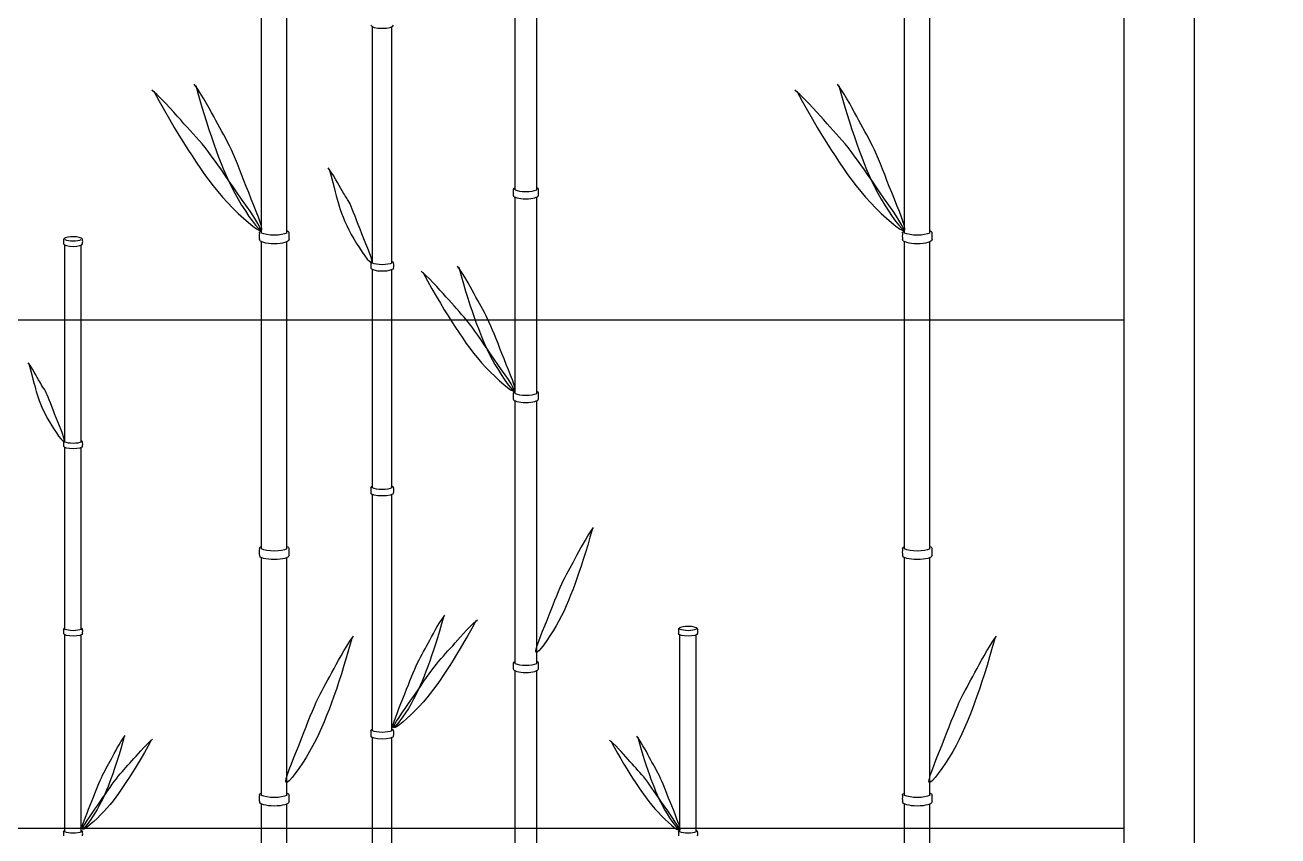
# Model space of a CAD drawing. Header units: inches. Extents: x 49 to 16292, y 24 to 11439.
# Drawn here: x 10875 to 13187, y 4561 to 6058 of the extents above; entities that cross this region are included whole.
import ezdxf

# ---------------------------------------------------------------- set-up
doc = ezdxf.new("R2010")
doc.units = ezdxf.units.IN
doc.header["$MEASUREMENT"] = 0
doc.layers.add('ele', color=7, linetype='Continuous')
doc.layers.add('HA', color=8, linetype='Continuous')

# ---------------------------------------------------------------- blocks, each defined once
blk = doc.blocks.new('3DLF-PT')
at = {"color": 94, "extrusion": (1, 0, 0)}
for p, q in [((0, 0), (-13, 40.1, -21.1)), ((0, 0), (13, 40.1, 21.1)), ((0, 0), (-34.1, 24.8, 21.1)), ((0, 0), (34.1, 24.8, -21.1)), ((0, 0), (-34.1, -24.8, 21.1)), ((0, 0), (-13, -40.1, -21.1)), ((0, 0, 47.1), (0, 0)), ((0, 0), (34.1, -24.8, -21.1)), ((0, 0), (13, -40.1, 21.1)), ((0, 0), (0, 0, -47.1))]:
    blk.add_line(p, q, dxfattribs=at)
at = {"color": 94, "extrusion": (-0.258819, -0.965926, -1.7751e-16)}
for p, q in [((-42.1, 0, -21.1), (0, 0)), ((0, 0), (42.2, 0, 21.1))]:
    blk.add_line(p, q, dxfattribs=at)
blk = doc.blocks.new('3DLFS-PT')
at = {"xscale": 0.027777777777778, "yscale": 0.027777777777778, "zscale": 0.027777777777778}
blk.add_blockref('3DLF-PT', (0, 0), dxfattribs=at)
at = {"extrusion": (-0.594526, -0.148632, 0.79022), "xscale": 0.0208333333333335, "yscale": 0.0208333333333335, "zscale": 0.0208333333333335, "rotation": 200.2679952148927}
blk.add_blockref('3DLF-PT', (0, 0), dxfattribs=at)
blk = doc.blocks.new('3DLFS2-PT')
at = {"color": 33, "extrusion": (0, 1, -1.83772e-16)}
for p, q in [((9.37, 2.29, -0.15), (14.26, 10.54, -1.56)), ((0.08, -0.18, -0.06), (5.24, 7.08, -9.24)), ((0.06, -0.33, -0.04), (4.42, 3.68, -1.12)), ((9.36, 2.3, -0.17), (18.25, 3.65, -6.35)), ((0.08, -0.43, -0.06), (9.36, 2.29, -0.15)), ((0.09, -0.3, -0.08), (7.3, -3.52, -6))]:
    blk.add_line(p, q, dxfattribs=at)
at = {"color": 33, "extrusion": (0.681508, 0.548053, -0.484958)}
for p, q in [((9.26, 2.32, -0.01), (13.68, 4.79, 5.81)), ((0.01, -0.2, 0.09), (7.15, -6.17, 5.16))]:
    blk.add_line(p, q, dxfattribs=at)
at = {"color": 33, "extrusion": (0.818019, 0.551114, 0.164675)}
blk.add_line((9.27, 2.37, -0.17), (19.81, -1.38, 1.33), dxfattribs=at)
at = {"color": 33, "extrusion": (0.653029, 0.598009, -0.464692)}
blk.add_line((0.08, -0.31, 0.06), (1.81, -0.85, 8.45), dxfattribs=at)
at = {"extrusion": (0, 1, -1.83772e-16), "rotation": 215.4354665331747}
for p, xscale, yscale, zscale in [((-14.26, -1.56, 10.79), 3, 3, 3), ((-5.24, -9.24, 7.33), 4, 4, 4), ((-4.42, -1.12, 3.93), 3, 3, 3), ((-13.76, 5.75, 4.86), 3, 3, 3), ((-18.25, -6.35, 3.9), 4, 4, 4), ((-7.3, -6, -3.27), 5, 5, 5), ((-7.3, 5.06, -6.05), 3.5, 3.5, 3.5)]:
    blk.add_blockref('3DLFS-PT', p, dxfattribs=dict(at, xscale=xscale, yscale=yscale, zscale=zscale))
at = {"extrusion": (0.653029, 0.598009, -0.464692), "xscale": 6, "yscale": 6, "zscale": 6, "rotation": 203.0517037809016}
blk.add_blockref('3DLFS-PT', (-1.84, 7.83, -3.25), dxfattribs=at)
at = {"extrusion": (0.818019, 0.551114, 0.164675), "xscale": 3.5, "yscale": 3.5, "zscale": 3.5, "rotation": 173.6692506792642}
blk.add_blockref('3DLFS-PT', (-12.21, -1.27, 16.1), dxfattribs=at)
blk = doc.blocks.new('3DBR-PT')
at = {"color": 33}
for p, q in [((21.75, -0.04, 7.1), (43.53, 24.69, 19.68)), ((0, 0, -0.5), (55.26, -0.09, 18.82)), ((21.75, -0.04, 7.1), (43.53, -24.76, 19.68))]:
    blk.add_line(p, q, dxfattribs=at)
at = {"rotation": 27.21965119293506}
blk.add_blockref('3DLFS2-PT', (43.53, 24.69, 19.68), dxfattribs=at)
blk.add_blockref('3DLFS2-PT', (55.26, -0.09, 18.82))
at = {"xscale": 1.2, "yscale": 1.2, "zscale": 1.2, "rotation": 279.3470071583325}
blk.add_blockref('3DLFS2-PT', (43.53, -24.76, 19.68), dxfattribs=at)

msp = doc.modelspace()

# ---------------------------------------------------------------- hatches: boundary and pattern name
at = {"layer": 'ele'}
h = msp.add_hatch(dxfattribs=at)
h.set_pattern_fill('LINE', color=1, scale=2500, angle=90, style=0)
h.set_pattern_definition([(90, (-494779.54, -3319.25), (-312.5, 2e-14), [])])
h.paths.add_polyline_path([(14502.7, 7705.9), (12902.7, 7705.9), (12902.7, 3635.9), (13002.7, 3635.9), (13002.7, 3355.9), (14282.7, 3355.9), (14282.7, 3805.9), (14502.7, 3805.9), (14502.7, 4645.9)])

# ---------------------------------------------------------------- linework, layer by layer
at = {"color": 33}
for p, q in [((11779.2, 5753.4), (11779.2, 6234.7)), ((11819.2, 5753.4), (11819.2, 6234.7)), ((11311.4, 5673.4), (11311.4, 6196.9)), ((11358.2, 5673.4), (11358.2, 6196.9)), ((12498.3, 5673.4), (12498.3, 6196.9)), ((12545.1, 5673.4), (12545.1, 6196.9)), ((11516.1, 5618.1), (11516.1, 6054.4)), ((11552.1, 5618.1), (11552.1, 6054.4)), ((11779.2, 5377.4), (11779.2, 5739.9)), ((11819.2, 5377.4), (11819.2, 5739.9)), ((10948.5, 5287.7), (10948.5, 5651.3)), ((10978.5, 5287.7), (10978.5, 5651.3)), ((11311.4, 5090.4), (11311.4, 5657.6)), ((11358.2, 5090.4), (11358.2, 5657.6)), ((12498.3, 5090.4), (12498.3, 5657.6)), ((12545.1, 5090.4), (12545.1, 5657.6)), ((11516.1, 5203.2), (11516.1, 5605.9)), ((11552.1, 5203.2), (11552.1, 5605.9)), ((11779.2, 4879.1), (11779.2, 5363.9)), ((11819.2, 4879.1), (11819.2, 5363.9)), ((10948.5, 4942), (10948.5, 5277.6)), ((10978.5, 4942), (10978.5, 5277.6)), ((11516.1, 4754.7), (11516.1, 5191.1)), ((11552.1, 4754.7), (11552.1, 5191.1)), ((11311.4, 4635.5), (11311.4, 5074.6)), ((11358.2, 4635.5), (11358.2, 5074.6)), ((12498.3, 4635.5), (12498.3, 5074.6)), ((12545.1, 4635.5), (12545.1, 5074.6)), ((10948.5, 4568.3), (10948.5, 4931.9)), ((10978.5, 4568.3), (10978.5, 4931.9)), ((12083.6, 4568.3), (12083.6, 4931.9)), ((12113.6, 4568.3), (12113.6, 4931.9)), ((11779.2, 4490.3), (11779.2, 4865.5)), ((11819.2, 4490.3), (11819.2, 4865.5)), ((11516.1, 4404.8), (11516.1, 4742.6)), ((11552.1, 4404.8), (11552.1, 4742.6)), ((11311.4, 4218.7), (11311.4, 4619.7)), ((11358.2, 4218.7), (11358.2, 4619.7)), ((12498.3, 4218.7), (12498.3, 4619.7)), ((12545.1, 4218.7), (12545.1, 4619.7))]:
    msp.add_line(p, q, dxfattribs=at)
for centre, radius, start, end in [((11826.1, 5748.6), 50.5, 173.9853, 186.0147), ((11772.3, 5748.6), 50.5, 353.9853, 6.0147), ((11366.2, 5667.8), 59.1, 173.9853, 186.0147), ((11303.3, 5667.8), 59.1, 353.9853, 6.0147), ((12553.2, 5667.8), 59.1, 173.9853, 186.0147), ((12490.3, 5667.8), 59.1, 353.9853, 6.0147), ((10983.7, 5657.9), 37.9, 173.9853, 186.0147), ((10943.3, 5657.9), 37.9, 353.9853, 6.0147), ((11558.3, 5613.8), 45.5, 173.9853, 186.0147), ((11509.9, 5613.8), 45.5, 353.9853, 6.0147), ((11826.1, 5372.6), 50.5, 173.9853, 186.0147), ((11772.3, 5372.6), 50.5, 353.9853, 6.0147), ((10983.7, 5284.1), 37.9, 173.9853, 186.0147), ((10943.3, 5284.1), 37.9, 353.9853, 6.0147), ((11558.3, 5198.9), 45.5, 173.9853, 186.0147), ((11509.9, 5198.9), 45.5, 353.9853, 6.0147), ((11366.2, 5084.8), 59.1, 173.9853, 186.0147), ((11303.3, 5084.8), 59.1, 353.9853, 6.0147), ((12553.2, 5084.8), 59.1, 173.9853, 186.0147), ((12490.3, 5084.8), 59.1, 353.9853, 6.0147), ((10983.7, 4938.4), 37.9, 173.9853, 186.0147), ((10943.3, 4938.4), 37.9, 353.9853, 6.0147), ((12118.8, 4938.4), 37.9, 173.9853, 186.0147), ((12118.8, 4938.4), 37.9, 173.9853, 186.0147), ((12078.5, 4938.4), 37.9, 353.9853, 6.0147), ((12078.5, 4938.4), 37.9, 353.9853, 6.0147), ((11826.1, 4874.2), 50.5, 173.9853, 186.0147), ((11772.3, 4874.2), 50.5, 353.9853, 6.0147), ((11558.3, 4750.4), 45.5, 173.9853, 186.0147), ((11509.9, 4750.4), 45.5, 353.9853, 6.0147), ((11366.2, 4629.9), 59.1, 173.9853, 186.0147), ((11303.3, 4629.9), 59.1, 353.9853, 6.0147), ((12553.2, 4629.9), 59.1, 173.9853, 186.0147), ((12490.3, 4629.9), 59.1, 353.9853, 6.0147), ((10983.7, 4564.7), 37.9, 173.9853, 186.0147), ((10943.3, 4564.7), 37.9, 353.9853, 6.0147), ((12118.8, 4564.7), 37.9, 173.9853, 186.0147), ((12078.5, 4564.7), 37.9, 353.9853, 6.0147)]:
    msp.add_arc(centre, radius, start, end, dxfattribs=at)
for centre, major_axis, start_param, end_param in [((11534.1, 6057.5), (21, 0), 3.141593, 6.283185), ((11799.2, 5753.9), (23.3, 0), 2.600493, 3.141593), ((11799.2, 5743.3), (23.3, 0), 3.141593, 6.283185), ((11799.2, 5756.8), (-23.3, 0), 0.5411, 2.600493), ((11799.2, 5753.9), (-23.3, 0), 3.141593, 3.682692), ((10963.5, 5661.8), (17.5, 0), 0.5411, 3.141593), ((10963.5, 5653.9), (17.5, 0), 3.141593, 6.283185), ((10963.5, 5664.1), (-17.5, 0), 0.5411, 2.600493), ((10963.5, 5661.8), (-17.5, 0), 3.141593, 3.682692), ((11799.2, 5377.9), (23.3, 0), 2.600493, 3.141593), ((11799.2, 5367.3), (23.3, 0), 3.141593, 6.283185), ((11799.2, 5380.8), (-23.3, 0), 0.5411, 2.600493), ((11799.2, 5377.9), (-23.3, 0), 3.141593, 3.682692), ((12098.6, 4942.4), (17.5, 0), 0.5411, 3.141593), ((12098.6, 4942.4), (-17.5, 0), 3.141593, 3.682692), ((11799.2, 4879.5), (23.3, 0), 2.600493, 3.141593), ((11799.2, 4879.5), (-23.3, 0), 3.141593, 3.682692), ((11799.2, 4869), (23.3, 0), 3.141593, 6.283185), ((11799.2, 4882.5), (-23.3, 0), 0.5411, 2.600493)]:
    msp.add_ellipse(centre, major_axis=major_axis, ratio=0.285714, start_param=start_param, end_param=end_param, dxfattribs=at)
at = {"color": 33, "extrusion": (0, 0, -1)}
for centre, major_axis, start_param, end_param in [((11334.8, 5674), (27.3, 0), 3.141593, 3.682692), ((11334.8, 5677.5), (27.3, 0), 0.5411, 2.600493), ((11334.8, 5674), (-27.3, 0), 2.600493, 3.141593), ((12521.7, 5674), (27.3, 0), 3.141593, 3.682692), ((12521.7, 5677.5), (27.3, 0), 0.5411, 2.600493), ((12521.7, 5674), (-27.3, 0), 2.600493, 3.141593), ((11334.8, 5661.6), (-27.3, 0), 3.141593, 6.283185), ((12521.7, 5661.6), (-27.3, 0), 3.141593, 6.283185), ((11534.1, 5618.5), (21, 0), 3.141593, 3.682692), ((11534.1, 5618.5), (-21, 0), 2.600493, 3.141593), ((11534.1, 5609), (-21, 0), 3.141593, 6.283185), ((11534.1, 5621.2), (21, 0), 0.5411, 2.600493), ((10963.5, 5288.1), (17.5, 0), 3.141593, 3.682692), ((10963.5, 5280.2), (-17.5, 0), 3.141593, 6.283185), ((10963.5, 5290.3), (17.5, 0), 0.5411, 2.600493), ((10963.5, 5288.1), (-17.5, 0), 2.600493, 3.141593), ((11534.1, 5203.7), (21, 0), 3.141593, 3.682692), ((11534.1, 5206.3), (21, 0), 0.5411, 2.600493), ((11534.1, 5203.7), (-21, 0), 2.600493, 3.141593), ((11534.1, 5194.2), (-21, 0), 3.141593, 6.283185), ((11334.8, 5091), (27.3, 0), 3.141593, 3.682692), ((11334.8, 5094.4), (27.3, 0), 0.5411, 2.600493), ((11334.8, 5091), (-27.3, 0), 2.600493, 3.141593), ((12521.7, 5091), (27.3, 0), 3.141593, 3.682692), ((12521.7, 5094.4), (27.3, 0), 0.5411, 2.600493), ((12521.7, 5091), (-27.3, 0), 2.600493, 3.141593), ((11334.8, 5078.6), (-27.3, 0), 3.141593, 6.283185), ((12521.7, 5078.6), (-27.3, 0), 3.141593, 6.283185), ((10963.5, 4942.4), (17.5, 0), 3.141593, 3.682692), ((10963.5, 4934.4), (-17.5, 0), 3.141593, 6.283185), ((10963.5, 4944.6), (17.5, 0), 0.5411, 2.600493), ((10963.5, 4942.4), (-17.5, 0), 2.600493, 3.141593), ((12098.6, 4942.4), (17.5, 0), 3.141593, 3.682692), ((12098.6, 4942.4), (17.5, 0), 3.141593, 3.682692), ((12098.6, 4934.4), (-17.5, 0), 3.141593, 6.283185), ((12098.6, 4934.4), (-17.5, 0), 3.141593, 6.283185), ((12098.6, 4944.6), (17.5, 0), 0.5411, 2.600493), ((12098.6, 4944.6), (17.5, 0), 0.5411, 2.600493), ((12098.6, 4942.4), (-17.5, 0), 2.600493, 3.141593), ((12098.6, 4942.4), (-17.5, 0), 2.600493, 3.141593), ((11534.1, 4755.2), (21, 0), 3.141593, 3.682692), ((11534.1, 4745.6), (-21, 0), 3.141593, 6.283185), ((11534.1, 4757.8), (21, 0), 0.5411, 2.600493), ((11534.1, 4755.2), (-21, 0), 2.600493, 3.141593), ((11334.8, 4636.1), (27.3, 0), 3.141593, 3.682692), ((11334.8, 4639.5), (27.3, 0), 0.5411, 2.600493), ((11334.8, 4636.1), (-27.3, 0), 2.600493, 3.141593), ((12521.7, 4636.1), (27.3, 0), 3.141593, 3.682692), ((12521.7, 4639.5), (27.3, 0), 0.5411, 2.600493), ((12521.7, 4636.1), (-27.3, 0), 2.600493, 3.141593), ((11334.8, 4623.7), (-27.3, 0), 3.141593, 6.283185), ((12521.7, 4623.7), (-27.3, 0), 3.141593, 6.283185), ((10963.5, 4568.6), (17.5, 0), 3.141593, 3.682692), ((10963.5, 4570.8), (17.5, 0), 0.5411, 2.600493), ((10963.5, 4568.6), (-17.5, 0), 2.600493, 3.141593), ((12098.6, 4568.6), (17.5, 0), 3.141593, 3.682692), ((12098.6, 4570.8), (17.5, 0), 0.5411, 2.600493), ((12098.6, 4568.6), (-17.5, 0), 2.600493, 3.141593)]:
    msp.add_ellipse(centre, major_axis=major_axis, ratio=0.285714, start_param=start_param, end_param=end_param, dxfattribs=at)
at = {"layer": 'ele', "color": 3}
msp.add_line((12902.7, 7390), (12902.7, 3635.9), dxfattribs=at)
at = {"layer": 'ele', "color": 8}
for p, q in [((12902.7, 5513), (9832.7, 5513)), ((12902.7, 4574.4), (9832.7, 4574.4))]:
    msp.add_line(p, q, dxfattribs=at)
at = {"layer": 'HA', "color": 94}
for points in [[(11189.8, 5946), (11194.9, 5927.7), (11199.9, 5910.5), (11204.7, 5894.3), (11209.5, 5879.1), (11214.2, 5864.7), (11218.8, 5851.1), (11223.3, 5838.1), (11227.8, 5825.7), (11232.2, 5813.7), (11236.7, 5802), (11241.3, 5790.7), (11246, 5779.6), (11251, 5768.6), (11256.3, 5757.7), (11261.9, 5746.9), (11268.1, 5736), (11274.6, 5725), (11281.5, 5714.3), (11288.2, 5704.2), (11294.7, 5695.3), (11300.5, 5687.9), (11305.4, 5682.3), (11309.1, 5679.1), (11311.4, 5678.6), (11312, 5681), (11311, 5686.1), (11308.8, 5693.5), (11305.6, 5702.7), (11301.6, 5713.2), (11297.2, 5724.6), (11292.4, 5736.4), (11287.7, 5748.3), (11283.1, 5759.8), (11278.8, 5770.8), (11274.6, 5781.4), (11270.6, 5791.5), (11266.8, 5801.1), (11263, 5810.2), (11259.4, 5818.8), (11255.8, 5826.9), (11252.2, 5834.4), (11248.7, 5841.5), (11245.2, 5848.3), (11241.6, 5854.8), (11238, 5861.3), (11234.4, 5867.8), (11230.7, 5874.5), (11226.9, 5881.4), (11223, 5888.7), (11218.9, 5896.4), (11214.6, 5904.4), (11210, 5912.7), (11205, 5921.3), (11199.6, 5930.2), (11193.7, 5939.3), (11187.2, 5948.7)], [(12376.7, 5946), (12381.8, 5927.7), (12386.8, 5910.5), (12391.7, 5894.3), (12396.4, 5879.1), (12401.1, 5864.7), (12405.7, 5851.1), (12410.2, 5838.1), (12414.7, 5825.7), (12419.1, 5813.7), (12423.6, 5802), (12428.2, 5790.7), (12432.9, 5779.6), (12437.9, 5768.6), (12443.2, 5757.7), (12448.9, 5746.9), (12455, 5736), (12461.6, 5725), (12468.4, 5714.3), (12475.2, 5704.2), (12481.6, 5695.3), (12487.4, 5687.9), (12492.4, 5682.3), (12496.1, 5679.1), (12498.3, 5678.6), (12498.9, 5681), (12498, 5686.1), (12495.8, 5693.5), (12492.6, 5702.7), (12488.6, 5713.2), (12484.1, 5724.6), (12479.4, 5736.4), (12474.6, 5748.3), (12470.1, 5759.8), (12465.7, 5770.8), (12461.6, 5781.4), (12457.6, 5791.5), (12453.7, 5801.1), (12450, 5810.2), (12446.3, 5818.8), (12442.7, 5826.9), (12439.2, 5834.4), (12435.6, 5841.5), (12432.1, 5848.3), (12428.6, 5854.8), (12425, 5861.3), (12421.3, 5867.8), (12417.6, 5874.5), (12413.8, 5881.4), (12409.9, 5888.7), (12405.8, 5896.4), (12401.5, 5904.4), (12396.9, 5912.7), (12391.9, 5921.3), (12386.5, 5930.2), (12380.6, 5939.3), (12374.2, 5948.7)], [(11112.3, 5935.4), (11122.3, 5917), (11132, 5899.9), (11141.2, 5883.8), (11150.1, 5868.6), (11158.7, 5854.4), (11167, 5840.9), (11175.1, 5828.1), (11183, 5815.9), (11190.7, 5804.2), (11198.4, 5792.8), (11206.1, 5781.8), (11213.9, 5771.1), (11222, 5760.6), (11230.4, 5750.2), (11239.2, 5740), (11248.4, 5729.8), (11258.2, 5719.7), (11268.2, 5709.9), (11277.9, 5700.9), (11287.1, 5692.9), (11295.2, 5686.3), (11301.8, 5681.6), (11306.6, 5679.1), (11309.1, 5679.1), (11309.1, 5681.9), (11306.9, 5687.1), (11302.7, 5694.5), (11297, 5703.5), (11290.1, 5713.7), (11282.5, 5724.8), (11274.4, 5736.3), (11266.4, 5747.9), (11258.7, 5759.1), (11251.2, 5769.8), (11244.2, 5780.1), (11237.4, 5790), (11230.9, 5799.3), (11224.6, 5808.1), (11218.5, 5816.4), (11212.7, 5824.2), (11207, 5831.3), (11201.5, 5838.1), (11196, 5844.4), (11190.5, 5850.6), (11185.1, 5856.7), (11179.6, 5862.7), (11173.9, 5869), (11168.1, 5875.4), (11162.1, 5882.3), (11155.9, 5889.5), (11149.3, 5897), (11142.3, 5904.7), (11134.8, 5912.7), (11126.8, 5920.9), (11118.2, 5929.2), (11108.9, 5937.6)], [(12299.2, 5935.4), (12309.3, 5917), (12318.9, 5899.9), (12328.1, 5883.8), (12337, 5868.6), (12345.6, 5854.4), (12353.9, 5840.9), (12362, 5828.1), (12369.9, 5815.9), (12377.6, 5804.2), (12385.3, 5792.8), (12393, 5781.8), (12400.9, 5771.1), (12408.9, 5760.6), (12417.3, 5750.2), (12426.1, 5740), (12435.4, 5729.8), (12445.2, 5719.7), (12455.1, 5709.9), (12464.9, 5700.9), (12474, 5692.9), (12482.1, 5686.3), (12488.7, 5681.6), (12493.5, 5679.1), (12496.1, 5679.1), (12496.1, 5681.9), (12493.8, 5687.1), (12489.6, 5694.5), (12483.9, 5703.5), (12477, 5713.7), (12469.4, 5724.8), (12461.4, 5736.3), (12453.3, 5747.9), (12445.6, 5759.1), (12438.2, 5769.8), (12431.1, 5780.1), (12424.3, 5790), (12417.8, 5799.3), (12411.5, 5808.1), (12405.5, 5816.4), (12399.6, 5824.2), (12393.9, 5831.3), (12388.4, 5838.1), (12382.9, 5844.4), (12377.5, 5850.6), (12372, 5856.7), (12366.5, 5862.7), (12360.9, 5869), (12355.1, 5875.4), (12349.1, 5882.3), (12342.8, 5889.5), (12336.2, 5897), (12329.2, 5904.7), (12321.7, 5912.7), (12313.7, 5920.9), (12305.1, 5929.2), (12295.9, 5937.6)], [(11436.4, 5791.8), (11440, 5778.4), (11442.9, 5767.1), (11445.3, 5757.6), (11447.3, 5749.5), (11449.1, 5742.3), (11450.8, 5735.9), (11452.5, 5729.7), (11454.4, 5723.5), (11456.6, 5717), (11459.1, 5710), (11461.9, 5702.8), (11465.1, 5695.2), (11468.7, 5687.3), (11472.6, 5679.3), (11476.9, 5671), (11481.6, 5662.6), (11486.7, 5654.2), (11491.9, 5646), (11497.1, 5638.2), (11502.1, 5631.4), (11506.6, 5625.6), (11510.4, 5621.4), (11513.2, 5618.9), (11515, 5618.5), (11515.4, 5620.4), (11514.7, 5624.3), (11513, 5630), (11510.5, 5637), (11507.5, 5645.1), (11504, 5653.9), (11500.4, 5663), (11496.7, 5672.1), (11493.2, 5680.9), (11489.9, 5689.4), (11486.8, 5697.3), (11483.9, 5704.7), (11481.2, 5711.4), (11478.8, 5717.5), (11476.6, 5722.8), (11474.7, 5727.2), (11473, 5730.7), (11471.5, 5733.5), (11470.1, 5735.8), (11468.8, 5737.9), (11467.4, 5739.8), (11465.9, 5742), (11464.3, 5744.5), (11462.4, 5747.5), (11460.2, 5751.4), (11457.7, 5755.9), (11454.9, 5761.1), (11451.6, 5766.8), (11448, 5773.1), (11443.9, 5779.7), (11439.4, 5786.7), (11434.4, 5793.8)], [(11609.1, 5601.3), (11617.7, 5585.6), (11625.9, 5570.9), (11633.8, 5557.1), (11641.4, 5544.2), (11648.7, 5532.1), (11655.8, 5520.5), (11662.7, 5509.6), (11669.5, 5499.2), (11676.1, 5489.1), (11682.6, 5479.4), (11689.2, 5470), (11695.9, 5460.8), (11702.8, 5451.8), (11710, 5443), (11717.5, 5434.3), (11725.4, 5425.6), (11733.8, 5416.9), (11742.3, 5408.6), (11750.7, 5400.8), (11758.4, 5394), (11765.4, 5388.4), (11771, 5384.4), (11775.1, 5382.2), (11777.3, 5382.2), (11777.3, 5384.6), (11775.4, 5389.1), (11771.8, 5395.4), (11766.9, 5403.1), (11761, 5411.8), (11754.5, 5421.3), (11747.6, 5431.2), (11740.8, 5441), (11734.2, 5450.6), (11727.8, 5459.8), (11721.8, 5468.6), (11716, 5477), (11710.4, 5485), (11705, 5492.5), (11699.9, 5499.6), (11694.9, 5506.2), (11690, 5512.4), (11685.3, 5518.1), (11680.6, 5523.5), (11675.9, 5528.8), (11671.3, 5534), (11666.6, 5539.2), (11661.8, 5544.5), (11656.8, 5550), (11651.7, 5555.9), (11646.3, 5562), (11640.7, 5568.4), (11634.7, 5575.1), (11628.3, 5581.9), (11621.5, 5588.9), (11614.1, 5596), (11606.2, 5603.2)], [(11675.3, 5610.4), (11679.7, 5594.7), (11683.9, 5580), (11688.1, 5566.2), (11692.1, 5553.2), (11696.1, 5540.9), (11700.1, 5529.2), (11703.9, 5518.1), (11707.8, 5507.5), (11711.6, 5497.2), (11715.4, 5487.3), (11719.3, 5477.6), (11723.3, 5468.1), (11727.6, 5458.7), (11732.1, 5449.4), (11737, 5440.2), (11742.2, 5430.8), (11747.8, 5421.4), (11753.7, 5412.3), (11759.4, 5403.7), (11765, 5396.1), (11769.9, 5389.7), (11774.1, 5385), (11777.3, 5382.2), (11779.2, 5381.8), (11779.7, 5383.9), (11778.9, 5388.3), (11777, 5394.5), (11774.3, 5402.4), (11770.9, 5411.3), (11767.1, 5421.1), (11763, 5431.2), (11759, 5441.3), (11755.1, 5451.2), (11751.4, 5460.6), (11747.8, 5469.7), (11744.4, 5478.3), (11741.1, 5486.5), (11737.9, 5494.3), (11734.8, 5501.6), (11731.7, 5508.5), (11728.7, 5515), (11725.7, 5521), (11722.6, 5526.8), (11719.6, 5532.4), (11716.5, 5538), (11713.4, 5543.5), (11710.3, 5549.2), (11707, 5555.2), (11703.7, 5561.4), (11700.2, 5567.9), (11696.5, 5574.8), (11692.6, 5581.9), (11688.3, 5589.2), (11683.7, 5596.8), (11678.6, 5604.6), (11673.1, 5612.6)], [(10882.1, 5432.5), (10885.1, 5421.3), (10887.5, 5411.9), (10889.5, 5404), (10891.2, 5397.2), (10892.7, 5391.3), (10894.1, 5385.9), (10895.5, 5380.8), (10897.1, 5375.6), (10898.9, 5370.1), (10901, 5364.4), (10903.3, 5358.3), (10906, 5352), (10909, 5345.4), (10912.3, 5338.7), (10915.8, 5331.8), (10919.8, 5324.9), (10924, 5317.8), (10928.4, 5311), (10932.7, 5304.5), (10936.8, 5298.8), (10940.6, 5294), (10943.7, 5290.5), (10946.1, 5288.4), (10947.5, 5288.1), (10947.9, 5289.6), (10947.3, 5292.9), (10945.9, 5297.6), (10943.8, 5303.5), (10941.3, 5310.2), (10938.4, 5317.5), (10935.4, 5325.1), (10932.3, 5332.7), (10929.4, 5340.1), (10926.7, 5347.1), (10924.1, 5353.7), (10921.7, 5359.9), (10919.5, 5365.5), (10917.4, 5370.6), (10915.6, 5375), (10914, 5378.6), (10912.6, 5381.6), (10911.3, 5383.9), (10910.2, 5385.8), (10909.1, 5387.5), (10907.9, 5389.2), (10906.7, 5391), (10905.3, 5393), (10903.8, 5395.6), (10902, 5398.8), (10899.9, 5402.6), (10897.5, 5406.9), (10894.8, 5411.7), (10891.7, 5416.9), (10888.3, 5422.4), (10884.6, 5428.2), (10880.4, 5434.2)], [(11922, 5128), (11917.6, 5112.3), (11913.4, 5097.6), (11909.2, 5083.8), (11905.1, 5070.8), (11901.1, 5058.5), (11897.2, 5046.9), (11893.3, 5035.8), (11889.5, 5025.1), (11885.7, 5014.9), (11881.9, 5004.9), (11878, 4995.2), (11873.9, 4985.7), (11869.7, 4976.4), (11865.2, 4967.1), (11860.3, 4957.8), (11855.1, 4948.4), (11849.4, 4939.1), (11843.6, 4929.9), (11837.8, 4921.3), (11832.3, 4913.7), (11827.3, 4907.3), (11823.1, 4902.6), (11820, 4899.8), (11818, 4899.4), (11817.5, 4901.5), (11818.3, 4905.9), (11820.2, 4912.2), (11823, 4920), (11826.4, 4929), (11830.2, 4938.7), (11834.2, 4948.8), (11838.3, 4959), (11842.2, 4968.8), (11845.9, 4978.2), (11849.5, 4987.3), (11852.9, 4995.9), (11856.2, 5004.1), (11859.4, 5011.9), (11862.5, 5019.3), (11865.5, 5026.1), (11868.6, 5032.6), (11871.6, 5038.6), (11874.6, 5044.4), (11877.7, 5050), (11880.7, 5055.6), (11883.8, 5061.2), (11887, 5066.9), (11890.3, 5072.8), (11893.6, 5079), (11897.1, 5085.6), (11900.8, 5092.4), (11904.7, 5099.5), (11909, 5106.8), (11913.6, 5114.4), (11918.6, 5122.2), (11924.1, 5130.2)], [(11647.6, 4966.2), (11643.6, 4952.1), (11639.8, 4938.8), (11636, 4926.4), (11632.4, 4914.7), (11628.8, 4903.6), (11625.2, 4893.2), (11621.8, 4883.2), (11618.3, 4873.6), (11614.9, 4864.3), (11611.5, 4855.4), (11607.9, 4846.7), (11604.3, 4838.1), (11600.5, 4829.7), (11596.4, 4821.3), (11592, 4813), (11587.3, 4804.6), (11582.3, 4796.1), (11577, 4787.9), (11571.8, 4780.2), (11566.8, 4773.3), (11562.4, 4767.6), (11558.6, 4763.3), (11555.7, 4760.8), (11554, 4760.4), (11553.6, 4762.3), (11554.3, 4766.3), (11556, 4771.9), (11558.4, 4779), (11561.5, 4787), (11564.9, 4795.8), (11568.6, 4804.9), (11572.2, 4814), (11575.7, 4822.9), (11579.1, 4831.4), (11582.3, 4839.5), (11585.3, 4847.3), (11588.3, 4854.7), (11591.2, 4861.7), (11594, 4868.3), (11596.8, 4874.5), (11599.5, 4880.3), (11602.2, 4885.7), (11604.9, 4891), (11607.7, 4896), (11610.4, 4901), (11613.2, 4906), (11616.1, 4911.1), (11619, 4916.5), (11622, 4922.1), (11625.1, 4928), (11628.5, 4934.1), (11632, 4940.5), (11635.8, 4947.1), (11640, 4954), (11644.5, 4961), (11649.5, 4968.2)], [(11707.1, 4958), (11699.4, 4943.9), (11692, 4930.7), (11684.9, 4918.3), (11678.1, 4906.6), (11671.5, 4895.7), (11665.1, 4885.3), (11658.9, 4875.5), (11652.8, 4866.1), (11646.8, 4857), (11640.9, 4848.3), (11635, 4839.8), (11629, 4831.6), (11622.8, 4823.5), (11616.3, 4815.5), (11609.6, 4807.7), (11602.4, 4799.8), (11594.9, 4792.1), (11587.2, 4784.5), (11579.7, 4777.6), (11572.7, 4771.4), (11566.5, 4766.4), (11561.4, 4762.8), (11557.7, 4760.8), (11555.7, 4760.8), (11555.7, 4763), (11557.5, 4767), (11560.7, 4772.7), (11565.1, 4779.6), (11570.4, 4787.5), (11576.2, 4796), (11582.4, 4804.9), (11588.6, 4813.7), (11594.6, 4822.3), (11600.3, 4830.6), (11605.7, 4838.6), (11610.9, 4846.1), (11615.9, 4853.3), (11620.8, 4860.1), (11625.4, 4866.5), (11629.9, 4872.4), (11634.3, 4878), (11638.6, 4883.1), (11642.8, 4888), (11647, 4892.8), (11651.2, 4897.4), (11655.4, 4902.1), (11659.7, 4906.9), (11664.2, 4911.9), (11668.8, 4917.1), (11673.6, 4922.7), (11678.7, 4928.4), (11684.1, 4934.4), (11689.8, 4940.5), (11696, 4946.8), (11702.6, 4953.2), (11709.7, 4959.7)], [(11478.4, 4926.8), (11473.3, 4908.4), (11468.3, 4891.2), (11463.4, 4875.1), (11458.7, 4859.9), (11454, 4845.5), (11449.4, 4831.9), (11444.9, 4818.9), (11440.4, 4806.4), (11436, 4794.4), (11431.5, 4782.8), (11426.9, 4771.5), (11422.2, 4760.3), (11417.2, 4749.4), (11411.9, 4738.5), (11406.2, 4727.6), (11400.1, 4716.7), (11393.5, 4705.7), (11386.7, 4695), (11379.9, 4685), (11373.5, 4676.1), (11367.7, 4668.6), (11362.8, 4663.1), (11359, 4659.8), (11356.8, 4659.3), (11356.2, 4661.8), (11357.1, 4666.9), (11359.3, 4674.3), (11362.6, 4683.4), (11366.5, 4693.9), (11371, 4705.3), (11375.7, 4717.2), (11380.5, 4729), (11385.1, 4740.5), (11389.4, 4751.6), (11393.5, 4762.2), (11397.5, 4772.3), (11401.4, 4781.9), (11405.1, 4791), (11408.8, 4799.6), (11412.4, 4807.6), (11415.9, 4815.2), (11419.5, 4822.2), (11423, 4829), (11426.6, 4835.6), (11430.1, 4842.1), (11433.8, 4848.6), (11437.5, 4855.3), (11441.3, 4862.2), (11445.2, 4869.5), (11449.3, 4877.1), (11453.6, 4885.1), (11458.2, 4893.4), (11463.2, 4902.1), (11468.6, 4910.9), (11474.5, 4920.1), (11480.9, 4929.4)], [(12665.3, 4926.8), (12660.2, 4908.4), (12655.2, 4891.2), (12650.4, 4875.1), (12645.6, 4859.9), (12640.9, 4845.5), (12636.3, 4831.9), (12631.8, 4818.9), (12627.3, 4806.4), (12622.9, 4794.4), (12618.4, 4782.8), (12613.9, 4771.5), (12609.1, 4760.3), (12604.1, 4749.4), (12598.8, 4738.5), (12593.2, 4727.6), (12587.1, 4716.7), (12580.5, 4705.7), (12573.6, 4695), (12566.9, 4685), (12560.4, 4676.1), (12554.6, 4668.6), (12549.7, 4663.1), (12546, 4659.8), (12543.7, 4659.3), (12543.1, 4661.8), (12544.1, 4666.9), (12546.3, 4674.3), (12549.5, 4683.4), (12553.5, 4693.9), (12557.9, 4705.3), (12562.7, 4717.2), (12567.4, 4729), (12572, 4740.5), (12576.3, 4751.6), (12580.5, 4762.2), (12584.5, 4772.3), (12588.3, 4781.9), (12592.1, 4791), (12595.7, 4799.6), (12599.3, 4807.6), (12602.9, 4815.2), (12606.4, 4822.2), (12609.9, 4829), (12613.5, 4835.6), (12617.1, 4842.1), (12620.7, 4848.6), (12624.4, 4855.3), (12628.2, 4862.2), (12632.1, 4869.5), (12636.2, 4877.1), (12640.5, 4885.1), (12645.1, 4893.4), (12650.1, 4902.1), (12655.5, 4910.9), (12661.4, 4920.1), (12667.9, 4929.4)], [(11058, 4744.5), (11054.8, 4732.7), (11051.6, 4721.7), (11048.5, 4711.3), (11045.4, 4701.6), (11042.4, 4692.4), (11039.5, 4683.6), (11036.6, 4675.3), (11033.7, 4667.3), (11030.8, 4659.6), (11028, 4652.2), (11025, 4644.9), (11022, 4637.8), (11018.8, 4630.7), (11015.4, 4623.8), (11011.8, 4616.8), (11007.9, 4609.8), (11003.6, 4602.8), (10999.3, 4595.9), (10994.9, 4589.5), (10990.8, 4583.7), (10987.1, 4579), (10983.9, 4575.4), (10981.5, 4573.3), (10980.1, 4573), (10979.7, 4574.6), (10980.3, 4577.9), (10981.7, 4582.6), (10983.8, 4588.5), (10986.3, 4595.2), (10989.2, 4602.5), (10992.2, 4610.1), (10995.3, 4617.7), (10998.2, 4625.1), (11001, 4632.1), (11003.7, 4638.9), (11006.2, 4645.4), (11008.7, 4651.6), (11011.1, 4657.4), (11013.4, 4662.9), (11015.7, 4668.1), (11018, 4672.9), (11020.3, 4677.4), (11022.5, 4681.8), (11024.8, 4686), (11027.1, 4690.2), (11029.4, 4694.3), (11031.8, 4698.6), (11034.2, 4703.1), (11036.8, 4707.7), (11039.4, 4712.6), (11042.1, 4717.8), (11045.1, 4723.1), (11048.3, 4728.6), (11051.7, 4734.3), (11055.5, 4740.1), (11059.7, 4746.1)], [(12005.7, 4743), (12009, 4731.2), (12012.1, 4720.2), (12015.3, 4709.9), (12018.3, 4700.1), (12021.3, 4690.9), (12024.3, 4682.2), (12027.2, 4673.8), (12030, 4665.8), (12032.9, 4658.2), (12035.8, 4650.7), (12038.7, 4643.4), (12041.7, 4636.3), (12044.9, 4629.3), (12048.3, 4622.3), (12051.9, 4615.3), (12055.9, 4608.3), (12060.1, 4601.3), (12064.5, 4594.4), (12068.8, 4588), (12072.9, 4582.3), (12076.7, 4577.5), (12079.8, 4574), (12082.2, 4571.9), (12083.6, 4571.5), (12084, 4573.1), (12083.4, 4576.4), (12082, 4581.1), (12079.9, 4587), (12077.4, 4593.7), (12074.5, 4601), (12071.5, 4608.6), (12068.4, 4616.2), (12065.5, 4623.6), (12062.7, 4630.7), (12060.1, 4637.5), (12057.5, 4643.9), (12055, 4650.1), (12052.6, 4656), (12050.3, 4661.5), (12048, 4666.6), (12045.7, 4671.4), (12043.5, 4676), (12041.2, 4680.3), (12038.9, 4684.5), (12036.6, 4688.7), (12034.3, 4692.9), (12031.9, 4697.1), (12029.5, 4701.6), (12027, 4706.3), (12024.4, 4711.2), (12021.6, 4716.3), (12018.6, 4721.6), (12015.4, 4727.1), (12012, 4732.8), (12008.2, 4738.7), (12004.1, 4744.7)], [(11107.7, 4737.7), (11101.3, 4725.9), (11095.1, 4714.9), (11089.2, 4704.5), (11083.5, 4694.8), (11078, 4685.7), (11072.7, 4677.1), (11067.5, 4668.9), (11062.4, 4661.1), (11057.4, 4653.5), (11052.5, 4646.2), (11047.6, 4639.2), (11042.6, 4632.3), (11037.4, 4625.6), (11032, 4618.9), (11026.4, 4612.4), (11020.4, 4605.9), (11014.2, 4599.4), (11007.8, 4593.1), (11001.5, 4587.3), (10995.7, 4582.2), (10990.5, 4578), (10986.2, 4575), (10983.2, 4573.3), (10981.5, 4573.3), (10981.5, 4575.1), (10983, 4578.5), (10985.7, 4583.2), (10989.3, 4589), (10993.7, 4595.6), (10998.6, 4602.7), (11003.8, 4610), (11008.9, 4617.4), (11013.9, 4624.6), (11018.6, 4631.5), (11023.2, 4638.1), (11027.5, 4644.4), (11031.7, 4650.4), (11035.7, 4656.1), (11039.6, 4661.4), (11043.4, 4666.3), (11047, 4670.9), (11050.6, 4675.3), (11054.1, 4679.3), (11057.5, 4683.3), (11061, 4687.2), (11064.6, 4691.1), (11068.2, 4695.1), (11071.9, 4699.2), (11075.8, 4703.6), (11079.8, 4708.2), (11084, 4713), (11088.5, 4718), (11093.3, 4723.1), (11098.4, 4728.3), (11103.9, 4733.7), (11109.9, 4739.1)], [(11956, 4736.2), (11962.5, 4724.4), (11968.6, 4713.4), (11974.5, 4703.1), (11980.2, 4693.4), (11985.7, 4684.3), (11991.1, 4675.6), (11996.3, 4667.4), (12001.3, 4659.6), (12006.3, 4652.1), (12011.2, 4644.8), (12016.1, 4637.7), (12021.2, 4630.8), (12026.3, 4624.1), (12031.7, 4617.5), (12037.3, 4610.9), (12043.3, 4604.4), (12049.6, 4597.9), (12056, 4591.6), (12062.2, 4585.8), (12068.1, 4580.7), (12073.2, 4576.5), (12077.5, 4573.5), (12080.6, 4571.9), (12082.2, 4571.9), (12082.2, 4573.7), (12080.7, 4577), (12078.1, 4581.7), (12074.4, 4587.5), (12070, 4594.1), (12065.1, 4601.2), (12060, 4608.6), (12054.8, 4616), (12049.8, 4623.2), (12045.1, 4630), (12040.5, 4636.7), (12036.2, 4643), (12032, 4649), (12028, 4654.6), (12024.1, 4659.9), (12020.4, 4664.9), (12016.7, 4669.5), (12013.2, 4673.8), (12009.7, 4677.9), (12006.2, 4681.8), (12002.7, 4685.7), (11999.1, 4689.6), (11995.5, 4693.6), (11991.8, 4697.8), (11988, 4702.1), (11983.9, 4706.8), (11979.7, 4711.6), (11975.2, 4716.5), (11970.4, 4721.6), (11965.3, 4726.9), (11959.8, 4732.2), (11953.9, 4737.6)]]:
    msp.add_lwpolyline(points, dxfattribs=at)

# ---------------------------------------------------------------- block references
at = {"extrusion": (0, 0, -1), "xscale": -5.825524367692441, "yscale": 5.825524367683101, "zscale": -5.825524367681632, "rotation": 241.1486261601753}
msp.add_blockref('3DBR-PT', (-12635.2, 4037.9, 604.9), dxfattribs=at)

doc.saveas('drawing.dxf')
